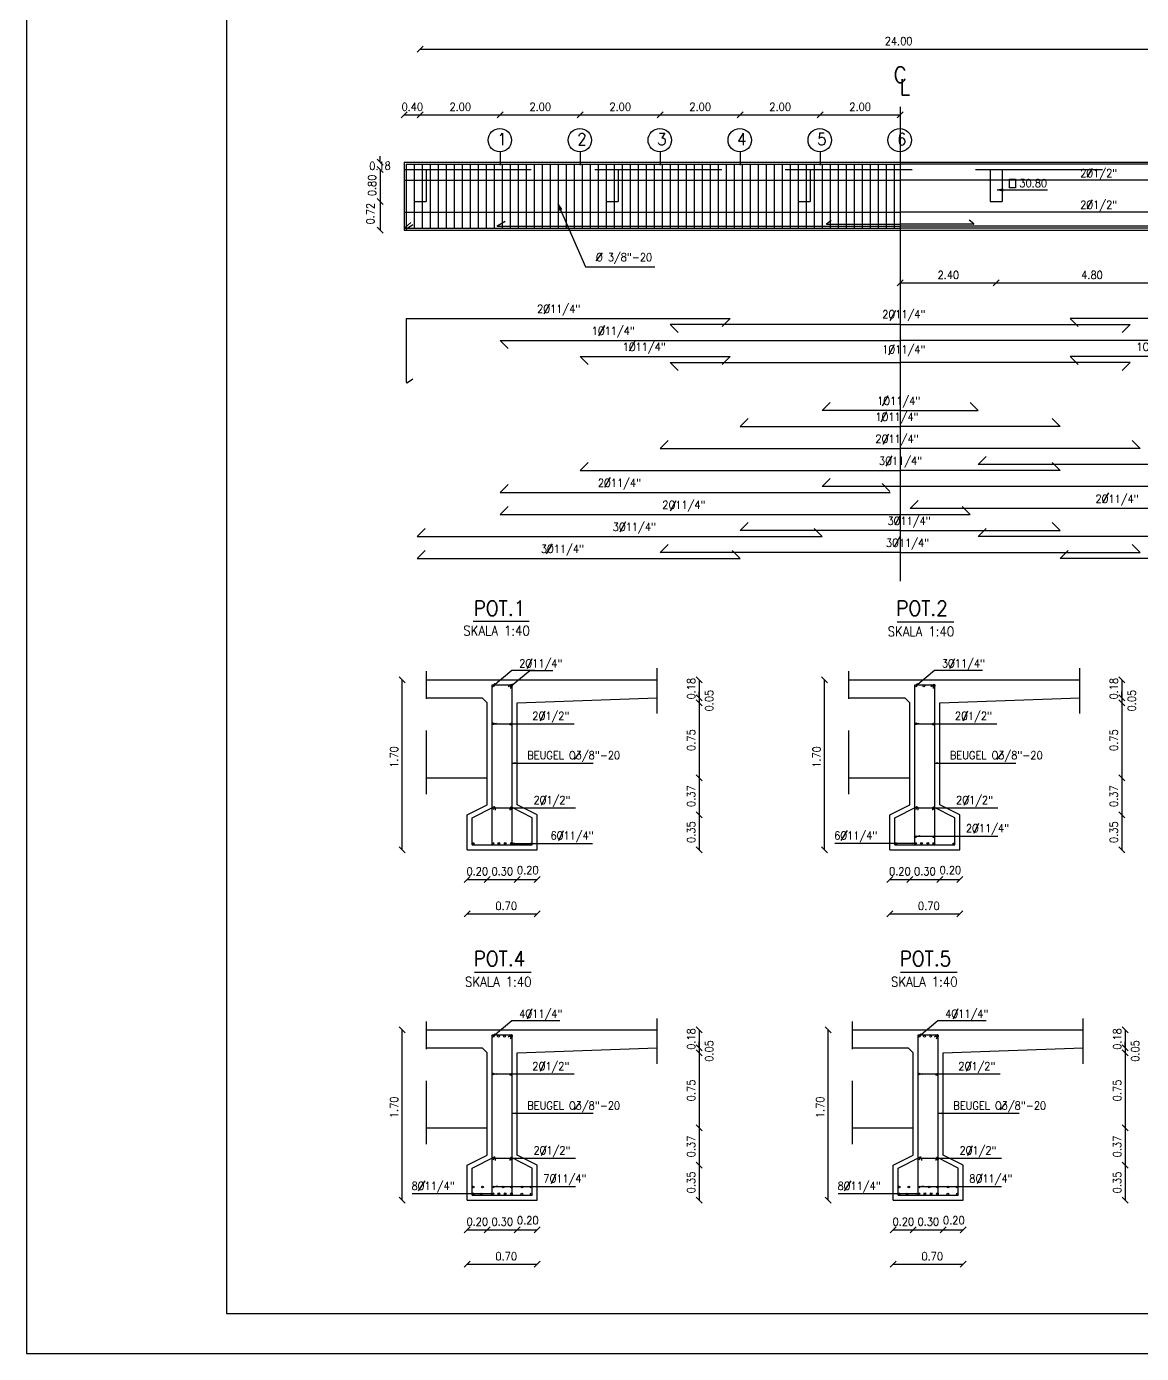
# Model space of a CAD drawing. Header units: metres. Extents: x 95.5 to 179.6, y 508.3 to 567.7.
# Drawn here: x 95.51 to 123.39, y 508.34 to 541.51 of the extents above; entities that cross this region are included whole.
import ezdxf
from ezdxf.enums import TextEntityAlignment as Align

# ---------------------------------------------------------------- set-up
doc = ezdxf.new("R2010")
doc.units = ezdxf.units.M
doc.header["$MEASUREMENT"] = 0
doc.header["$PDMODE"] = 33
doc.header["$PDSIZE"] = 0.0001
doc.linetypes.add('ACAD_ISO10W100', pattern=[18.5, 12, -3, 0.5, -3])
doc.linetypes.add('HIDDEN2', pattern=[4.7625, 3.175, -1.5875])
doc.layers.get('0').update_dxf_attribs({"linetype": 'CONTINUOUS'})
doc.layers.get('DEFPOINTS').update_dxf_attribs({"linetype": 'CONTINUOUS'})
for name, color, linetype in [('1', 1, 'CONTINUOUS'), ('2', 2, 'CONTINUOUS'), ('2000', 7, 'CONTINUOUS'), ('3', 3, 'CONTINUOUS'), ('4', 4, 'CONTINUOUS'), ('5', 5, 'CONTINUOUS')]:
    doc.layers.add(name, color=color, linetype=linetype)
doc.styles.get("Standard").update_dxf_attribs({"font": 'Simplex.shx', "width": 0.9})
doc.dimstyles.new('100', dxfattribs={"dimscale": 0, "dimtxt": 0.2, "dimasz": 0.15, "dimexe": 0.1, "dimexo": 0.1, "dimgap": 0.1, "dimtad": 1, "dimrnd": 0.0001, "dimzin": 0, "dimdsep": 46, "dimtxsty": 'Standard', "dimblk1": 'OBLIQUE', "dimblk2": 'OBLIQUE', "dimsah": 1, "dimcen": 0, "dimse1": 1, "dimse2": 1, "dimclrd": 256, "dimclre": 256, "dimclrt": 256, "dimaunit": 1, "dimadec": 0, "dimazin": 0, "dimtfac": 0.1, "dimtdec": 1, "dimtofl": 0, "dimtmove": 0, "dimatfit": 1, "dimldrblk": 'OBLIQUE', "dimfxl": 1, "dimtolj": 1, "dimtzin": 0, "dimarcsym": 0})
doc.dimstyles.new('100$7', dxfattribs={"dimscale": 0, "dimtxt": 0.2, "dimasz": 0.15, "dimexe": 0.1, "dimexo": 0.1, "dimgap": 0.1, "dimtad": 1, "dimrnd": 0.0001, "dimzin": 0, "dimdsep": 46, "dimtxsty": 'Standard', "dimblk1": 'CLOSEDBLANK', "dimblk2": 'CLOSEDBLANK', "dimsah": 1, "dimcen": 0, "dimse1": 1, "dimse2": 1, "dimclrd": 256, "dimclre": 256, "dimclrt": 256, "dimaunit": 1, "dimadec": 0, "dimazin": 0, "dimtfac": 0.1, "dimtdec": 1, "dimtofl": 0, "dimtmove": 0, "dimatfit": 1, "dimldrblk": 'CLOSEDBLANK', "dimfxl": 1, "dimtolj": 1, "dimtzin": 0, "dimarcsym": 0})
doc.dimstyles.new('40$7', dxfattribs={"dimscale": 0, "dimtxt": 0.08, "dimasz": 0.07, "dimexe": 0.1, "dimexo": 0.1, "dimgap": 0.04, "dimtad": 1, "dimrnd": 0.0001, "dimzin": 0, "dimdsep": 46, "dimtxsty": 'Standard', "dimblk1": 'CLOSEDBLANK', "dimblk2": 'CLOSEDBLANK', "dimsah": 1, "dimcen": 0, "dimse1": 1, "dimse2": 1, "dimclrd": 256, "dimclre": 256, "dimclrt": 256, "dimaunit": 1, "dimadec": 0, "dimazin": 0, "dimtfac": 0.1, "dimtdec": 1, "dimtofl": 0, "dimtmove": 0, "dimatfit": 1, "dimldrblk": 'CLOSEDBLANK', "dimfxl": 1, "dimtolj": 1, "dimtzin": 0, "dimarcsym": 0})

# ---------------------------------------------------------------- blocks, each defined once
blk = doc.blocks.new('_OBLIQUE')
at = {"color": 0, "linetype": 'ByBlock'}
blk.add_line((-0.5, -0.5), (0.5, 0.5), dxfattribs=at)
blk = doc.blocks.new('_CLOSEDBLANK')
at = {"color": 0, "linetype": 'ByBlock'}
for p, q in [((-1, 0.17), (0, 0)), ((-1, 0.17), (-1, -0.17)), ((0, 0), (-1, -0.17))]:
    blk.add_line(p, q, dxfattribs=at)
blk = doc.blocks.new('*D34')
at = {"linetype": 'ByBlock'}
blk.add_line((104.346, 537.135), (104.346, 536.415), dxfattribs=at)
at = {"layer": 'DEFPOINTS', "color": 0, "linetype": 'ByBlock'}
for p in [(105.203, 537.135), (104.346, 536.415), (104.953, 536.415)]:
    blk.add_point(p, dxfattribs=at)
at = {"linetype": 'ByBlock', "xscale": 0.15, "yscale": 0.15, "zscale": 0.15}
for p, rotation in [((104.346, 537.135), 90), ((104.346, 536.415), 270)]:
    blk.add_blockref('_OBLIQUE', p, dxfattribs=dict(at, rotation=rotation))
at = {"linetype": 'ByBlock', "insert": (104.105, 536.828), "char_height": 0.2, "attachment_point": 5, "rotation": 90}
blk.add_mtext('\\A1;0.72', dxfattribs=at)
blk = doc.blocks.new('*D33')
at = {"linetype": 'ByBlock'}
blk.add_line((104.346, 537.935), (104.346, 537.135), dxfattribs=at)
at = {"layer": 'DEFPOINTS', "color": 0, "linetype": 'ByBlock'}
for p in [(104.953, 537.935), (104.346, 537.135), (105.203, 537.135)]:
    blk.add_point(p, dxfattribs=at)
at = {"linetype": 'ByBlock', "xscale": 0.15, "yscale": 0.15, "zscale": 0.15}
for p, rotation in [((104.346, 537.935), 90), ((104.346, 537.135), 270)]:
    blk.add_blockref('_OBLIQUE', p, dxfattribs=dict(at, rotation=rotation))
at = {"linetype": 'ByBlock', "insert": (104.146, 537.535), "char_height": 0.2, "attachment_point": 5, "rotation": 90}
blk.add_mtext('\\A1;0.80', dxfattribs=at)
blk = doc.blocks.new('*D32')
at = {"linetype": 'ByBlock'}
for p, q in [((104.346, 538.115), (104.346, 538.265)), ((104.346, 537.935), (104.346, 537.785))]:
    blk.add_line(p, q, dxfattribs=at)
at = {"layer": 'DEFPOINTS', "color": 0, "linetype": 'ByBlock'}
for p in [(104.953, 538.115), (104.346, 537.935), (104.953, 537.935)]:
    blk.add_point(p, dxfattribs=at)
at = {"linetype": 'ByBlock', "xscale": 0.15, "yscale": 0.15, "zscale": 0.15}
for p, rotation in [((104.346, 538.115), 270), ((104.346, 537.935), 90)]:
    blk.add_blockref('_OBLIQUE', p, dxfattribs=dict(at, rotation=rotation))
at = {"linetype": 'ByBlock', "insert": (104.346, 538.025), "char_height": 0.2, "attachment_point": 5, "rotation": 1}
blk.add_mtext('\\A1;0.18', dxfattribs=at)
blk = doc.blocks.new('*D21')
at = {"linetype": 'ByBlock'}
blk.add_line((144.326, 560.356), (168.326, 560.356), dxfattribs=at)
at = {"layer": 'DEFPOINTS', "color": 0, "linetype": 'ByBlock'}
for p in [(168.326, 560.356), (144.326, 556.557), (168.326, 556.557)]:
    blk.add_point(p, dxfattribs=at)
at = {"linetype": 'ByBlock', "xscale": 0.15, "yscale": 0.15, "zscale": 0.15, "rotation": 180}
blk.add_blockref('_OBLIQUE', (144.326, 560.356), dxfattribs=at)
at = {"linetype": 'ByBlock', "xscale": 0.15, "yscale": 0.15, "zscale": 0.15}
blk.add_blockref('_OBLIQUE', (168.326, 560.356), dxfattribs=at)
at = {"linetype": 'ByBlock', "insert": (156.289, 560.556), "char_height": 0.2, "attachment_point": 5}
blk.add_mtext('\\A1;24.00', dxfattribs=at)
blk = doc.blocks.new('*D22')
at = {"linetype": 'ByBlock'}
blk.add_line((104.953, 546.007), (105.353, 546.007), dxfattribs=at)
at = {"layer": 'DEFPOINTS', "color": 0, "linetype": 'ByBlock'}
for p in [(105.353, 546.007), (104.953, 545.465), (105.353, 545.535)]:
    blk.add_point(p, dxfattribs=at)
at = {"linetype": 'ByBlock', "xscale": 0.15, "yscale": 0.15, "zscale": 0.15, "rotation": 180}
blk.add_blockref('_OBLIQUE', (104.953, 546.007), dxfattribs=at)
at = {"linetype": 'ByBlock', "xscale": 0.15, "yscale": 0.15, "zscale": 0.15}
blk.add_blockref('_OBLIQUE', (105.353, 546.007), dxfattribs=at)
at = {"linetype": 'ByBlock', "insert": (105.153, 546.207), "char_height": 0.2, "attachment_point": 5}
blk.add_mtext('\\A1;0.40', dxfattribs=at)
blk = doc.blocks.new('*D23')
at = {"linetype": 'ByBlock'}
blk.add_line((105.353, 546.007), (107.353, 546.007), dxfattribs=at)
at = {"layer": 'DEFPOINTS', "color": 0, "linetype": 'ByBlock'}
for p in [(107.353, 546.007), (105.353, 545.535), (107.353, 545.535)]:
    blk.add_point(p, dxfattribs=at)
at = {"linetype": 'ByBlock', "xscale": 0.15, "yscale": 0.15, "zscale": 0.15, "rotation": 180}
blk.add_blockref('_OBLIQUE', (105.353, 546.007), dxfattribs=at)
at = {"linetype": 'ByBlock', "xscale": 0.15, "yscale": 0.15, "zscale": 0.15}
blk.add_blockref('_OBLIQUE', (107.353, 546.007), dxfattribs=at)
at = {"linetype": 'ByBlock', "insert": (106.353, 546.207), "char_height": 0.2, "attachment_point": 5}
blk.add_mtext('\\A1;2.00', dxfattribs=at)
blk = doc.blocks.new('*D24')
at = {"linetype": 'ByBlock'}
blk.add_line((107.353, 546.007), (109.353, 546.007), dxfattribs=at)
at = {"layer": 'DEFPOINTS', "color": 0, "linetype": 'ByBlock'}
for p in [(109.353, 546.007), (107.353, 545.535), (109.353, 545.535)]:
    blk.add_point(p, dxfattribs=at)
at = {"linetype": 'ByBlock', "xscale": 0.15, "yscale": 0.15, "zscale": 0.15, "rotation": 180}
blk.add_blockref('_OBLIQUE', (107.353, 546.007), dxfattribs=at)
at = {"linetype": 'ByBlock', "xscale": 0.15, "yscale": 0.15, "zscale": 0.15}
blk.add_blockref('_OBLIQUE', (109.353, 546.007), dxfattribs=at)
at = {"linetype": 'ByBlock', "insert": (108.353, 546.207), "char_height": 0.2, "attachment_point": 5}
blk.add_mtext('\\A1;2.00', dxfattribs=at)
blk = doc.blocks.new('*D25')
at = {"linetype": 'ByBlock'}
blk.add_line((109.353, 546.007), (111.353, 546.007), dxfattribs=at)
at = {"layer": 'DEFPOINTS', "color": 0, "linetype": 'ByBlock'}
for p in [(111.353, 546.007), (109.353, 545.535), (111.353, 545.535)]:
    blk.add_point(p, dxfattribs=at)
at = {"linetype": 'ByBlock', "xscale": 0.15, "yscale": 0.15, "zscale": 0.15, "rotation": 180}
blk.add_blockref('_OBLIQUE', (109.353, 546.007), dxfattribs=at)
at = {"linetype": 'ByBlock', "xscale": 0.15, "yscale": 0.15, "zscale": 0.15}
blk.add_blockref('_OBLIQUE', (111.353, 546.007), dxfattribs=at)
at = {"linetype": 'ByBlock', "insert": (110.353, 546.207), "char_height": 0.2, "attachment_point": 5}
blk.add_mtext('\\A1;2.00', dxfattribs=at)
blk = doc.blocks.new('*D26')
at = {"linetype": 'ByBlock'}
blk.add_line((111.353, 546.007), (113.353, 546.007), dxfattribs=at)
at = {"layer": 'DEFPOINTS', "color": 0, "linetype": 'ByBlock'}
for p in [(113.353, 546.007), (111.353, 545.535), (113.353, 545.535)]:
    blk.add_point(p, dxfattribs=at)
at = {"linetype": 'ByBlock', "xscale": 0.15, "yscale": 0.15, "zscale": 0.15, "rotation": 180}
blk.add_blockref('_OBLIQUE', (111.353, 546.007), dxfattribs=at)
at = {"linetype": 'ByBlock', "xscale": 0.15, "yscale": 0.15, "zscale": 0.15}
blk.add_blockref('_OBLIQUE', (113.353, 546.007), dxfattribs=at)
at = {"linetype": 'ByBlock', "insert": (112.353, 546.207), "char_height": 0.2, "attachment_point": 5}
blk.add_mtext('\\A1;2.00', dxfattribs=at)
blk = doc.blocks.new('*D27')
at = {"linetype": 'ByBlock'}
blk.add_line((113.353, 546.007), (115.353, 546.007), dxfattribs=at)
at = {"layer": 'DEFPOINTS', "color": 0, "linetype": 'ByBlock'}
for p in [(115.353, 546.007), (113.353, 545.535), (115.353, 545.535)]:
    blk.add_point(p, dxfattribs=at)
at = {"linetype": 'ByBlock', "xscale": 0.15, "yscale": 0.15, "zscale": 0.15, "rotation": 180}
blk.add_blockref('_OBLIQUE', (113.353, 546.007), dxfattribs=at)
at = {"linetype": 'ByBlock', "xscale": 0.15, "yscale": 0.15, "zscale": 0.15}
blk.add_blockref('_OBLIQUE', (115.353, 546.007), dxfattribs=at)
at = {"linetype": 'ByBlock', "insert": (114.353, 546.207), "char_height": 0.2, "attachment_point": 5}
blk.add_mtext('\\A1;2.00', dxfattribs=at)
blk = doc.blocks.new('*D28')
at = {"linetype": 'ByBlock'}
blk.add_line((115.353, 546.007), (117.353, 546.007), dxfattribs=at)
at = {"layer": 'DEFPOINTS', "color": 0, "linetype": 'ByBlock'}
for p in [(117.353, 546.007), (115.353, 545.535), (117.353, 545.535)]:
    blk.add_point(p, dxfattribs=at)
at = {"linetype": 'ByBlock', "xscale": 0.15, "yscale": 0.15, "zscale": 0.15, "rotation": 180}
blk.add_blockref('_OBLIQUE', (115.353, 546.007), dxfattribs=at)
at = {"linetype": 'ByBlock', "xscale": 0.15, "yscale": 0.15, "zscale": 0.15}
blk.add_blockref('_OBLIQUE', (117.353, 546.007), dxfattribs=at)
at = {"linetype": 'ByBlock', "insert": (116.353, 546.207), "char_height": 0.2, "attachment_point": 5}
blk.add_mtext('\\A1;2.00', dxfattribs=at)
blk = doc.blocks.new('*D29')
at = {"linetype": 'ByBlock'}
blk.add_line((117.353, 541.179), (119.753, 541.179), dxfattribs=at)
at = {"layer": 'DEFPOINTS', "color": 0, "linetype": 'ByBlock'}
for p in [(119.753, 542.567), (117.353, 541.935), (119.753, 541.179)]:
    blk.add_point(p, dxfattribs=at)
at = {"linetype": 'ByBlock', "xscale": 0.15, "yscale": 0.15, "zscale": 0.15, "rotation": 180}
blk.add_blockref('_OBLIQUE', (117.353, 541.179), dxfattribs=at)
at = {"linetype": 'ByBlock', "xscale": 0.15, "yscale": 0.15, "zscale": 0.15}
blk.add_blockref('_OBLIQUE', (119.753, 541.179), dxfattribs=at)
at = {"linetype": 'ByBlock', "insert": (118.559, 541.379), "char_height": 0.2, "attachment_point": 5}
blk.add_mtext('\\A1;2.40', dxfattribs=at)
blk = doc.blocks.new('*D30')
at = {"linetype": 'ByBlock'}
blk.add_line((119.753, 541.179), (124.553, 541.179), dxfattribs=at)
at = {"layer": 'DEFPOINTS', "color": 0, "linetype": 'ByBlock'}
for p in [(119.753, 542.567), (124.553, 542.567), (124.553, 541.179)]:
    blk.add_point(p, dxfattribs=at)
at = {"linetype": 'ByBlock', "xscale": 0.15, "yscale": 0.15, "zscale": 0.15, "rotation": 180}
blk.add_blockref('_OBLIQUE', (119.753, 541.179), dxfattribs=at)
at = {"linetype": 'ByBlock', "xscale": 0.15, "yscale": 0.15, "zscale": 0.15}
blk.add_blockref('_OBLIQUE', (124.553, 541.179), dxfattribs=at)
at = {"linetype": 'ByBlock', "insert": (122.153, 541.379), "char_height": 0.2, "attachment_point": 5}
blk.add_mtext('\\A1;4.80', dxfattribs=at)

msp = doc.modelspace()

# ---------------------------------------------------------------- linework, layer by layer
at = {"layer": '1'}
for p, q in [((105.203, 538.065), (105.203, 536.45)), ((105.403, 538.065), (105.403, 536.45)), ((105.603, 538.065), (105.603, 536.45)), ((105.803, 538.065), (105.803, 536.45)), ((106.003, 538.065), (106.003, 536.45)), ((106.203, 538.065), (106.203, 536.45)), ((106.403, 538.065), (106.403, 536.45)), ((106.603, 538.065), (106.603, 536.45)), ((106.803, 538.065), (106.803, 536.45)), ((107.003, 538.065), (107.003, 536.45)), ((107.203, 538.065), (107.203, 536.45)), ((107.403, 538.065), (107.403, 536.45)), ((107.603, 538.065), (107.603, 536.45)), ((107.803, 538.065), (107.803, 536.45)), ((108.003, 538.065), (108.003, 536.45)), ((108.203, 538.065), (108.203, 536.45)), ((108.403, 538.065), (108.403, 536.45)), ((108.603, 538.065), (108.603, 536.45)), ((108.803, 538.065), (108.803, 536.45)), ((109.003, 538.065), (109.003, 536.45)), ((109.203, 538.065), (109.203, 536.45)), ((109.403, 538.065), (109.403, 536.45)), ((109.603, 538.065), (109.603, 536.45)), ((109.803, 538.065), (109.803, 536.45)), ((110.003, 538.065), (110.003, 536.45)), ((110.203, 538.065), (110.203, 536.45)), ((110.403, 538.065), (110.403, 536.45)), ((110.603, 538.065), (110.603, 536.45)), ((110.803, 538.065), (110.803, 536.45)), ((111.003, 538.065), (111.003, 536.45)), ((111.203, 538.065), (111.203, 536.45)), ((111.403, 538.065), (111.403, 536.45)), ((111.603, 538.065), (111.603, 536.45)), ((111.803, 538.065), (111.803, 536.45)), ((112.003, 538.065), (112.003, 536.45)), ((112.203, 538.065), (112.203, 536.45)), ((112.403, 538.065), (112.403, 536.45)), ((112.603, 538.065), (112.603, 536.45)), ((112.803, 538.065), (112.803, 536.45)), ((113.003, 538.065), (113.003, 536.45)), ((113.203, 538.065), (113.203, 536.45)), ((113.403, 538.065), (113.403, 536.45)), ((113.603, 538.065), (113.603, 536.45)), ((113.803, 538.065), (113.803, 536.45)), ((114.003, 538.065), (114.003, 536.45)), ((114.203, 538.065), (114.203, 536.45)), ((114.403, 538.065), (114.403, 536.45)), ((114.603, 538.065), (114.603, 536.45)), ((114.803, 538.065), (114.803, 536.45)), ((115.003, 538.065), (115.003, 536.45)), ((115.203, 538.065), (115.203, 536.45)), ((115.403, 538.065), (115.403, 536.45)), ((115.603, 538.065), (115.603, 536.45)), ((115.803, 538.065), (115.803, 536.45)), ((116.003, 538.065), (116.003, 536.45)), ((116.203, 538.065), (116.203, 536.45)), ((116.403, 538.065), (116.403, 536.45)), ((116.603, 538.065), (116.603, 536.45)), ((116.803, 538.065), (116.803, 536.45)), ((117.003, 538.065), (117.003, 536.45)), ((117.203, 538.065), (117.203, 536.45))]:
    msp.add_line(p, q, dxfattribs=at)
at = {"layer": '2', "linetype": 'HIDDEN2'}
msp.add_line((104.953, 537.935), (129.703, 537.935), dxfattribs=at)
at = {"layer": '2'}
for p, q in [((122.027, 537.738), (122.164, 537.959)), ((122.027, 536.95), (122.164, 537.171)), ((109.905, 535.849), (109.741, 535.646)), ((108.584, 534.567), (108.44, 534.312)), ((117.239, 534.406), (117.096, 534.151)), ((109.956, 534.034), (109.813, 533.778)), ((110.722, 533.643), (110.579, 533.388)), ((117.207, 533.546), (117.064, 533.291)), ((117.048, 532.271), (116.904, 532.016)), ((117.016, 531.872), (116.872, 531.617)), ((117.064, 531.314), (116.92, 531.059)), ((117.144, 530.772), (117, 530.517)), ((110.101, 530.236), (109.957, 529.981)), ((122.561, 529.853), (122.418, 529.598)), ((111.745, 529.647), (111.601, 529.392)), ((110.484, 529.121), (110.34, 528.866)), ((117.362, 529.296), (117.219, 529.041)), ((117.346, 528.754), (117.203, 528.499)), ((108.649, 528.579), (108.505, 528.324)), ((108.144, 525.704), (108.024, 525.453)), ((118.713, 525.704), (118.592, 525.453)), ((108.472, 524.392), (108.352, 524.141)), ((119.041, 524.392), (118.921, 524.141)), ((109.35, 523.383), (109.201, 523.182)), ((119.918, 523.383), (119.77, 523.182)), ((108.501, 522.287), (108.38, 522.036)), ((119.069, 522.287), (118.949, 522.036)), ((119.315, 521.582), (119.195, 521.331)), ((108.926, 521.399), (108.806, 521.148)), ((116.031, 521.408), (115.871, 521.162)), ((108.144, 516.947), (108.024, 516.696)), ((118.798, 516.947), (118.678, 516.696)), ((108.472, 515.635), (108.352, 515.384)), ((119.127, 515.635), (119.006, 515.384)), ((109.35, 514.626), (109.201, 514.425)), ((120.004, 514.626), (119.855, 514.425)), ((108.501, 513.53), (108.38, 513.279)), ((119.155, 513.53), (119.035, 513.279)), ((108.747, 512.825), (108.626, 512.574)), ((119.401, 512.825), (119.281, 512.574)), ((105.463, 512.651), (105.302, 512.405)), ((116.117, 512.651), (115.956, 512.405))]:
    msp.add_line(p, q, dxfattribs=at)
at = {"layer": '2', "linetype": 'ByBlock'}
for p, q in [((104.897, 520.929), (104.897, 525.179)), ((112.328, 525.179), (112.328, 524.729)), ((115.466, 520.929), (115.466, 525.179)), ((122.897, 525.179), (122.897, 524.729)), ((112.328, 524.729), (112.328, 524.879)), ((122.897, 524.729), (122.897, 524.879)), ((112.328, 524.729), (112.328, 524.604)), ((112.328, 524.604), (112.328, 524.454)), ((112.328, 524.604), (112.328, 522.729)), ((122.897, 524.729), (122.897, 524.604)), ((122.897, 524.604), (122.897, 522.729)), ((122.897, 524.604), (122.897, 524.454)), ((112.328, 522.729), (112.328, 521.804)), ((122.897, 522.729), (122.897, 521.804)), ((112.328, 521.804), (112.328, 520.929)), ((122.897, 521.804), (122.897, 520.929)), ((106.528, 520.187), (107.028, 520.187)), ((107.028, 520.187), (107.778, 520.187)), ((107.778, 520.187), (108.278, 520.187)), ((117.097, 520.187), (117.597, 520.187)), ((117.597, 520.187), (118.347, 520.187)), ((118.347, 520.187), (118.847, 520.187)), ((106.528, 519.323), (108.278, 519.323)), ((117.097, 519.323), (118.847, 519.323)), ((104.897, 512.172), (104.897, 516.422)), ((112.328, 516.422), (112.328, 515.972)), ((115.552, 512.172), (115.552, 516.422)), ((122.983, 516.422), (122.983, 515.972)), ((112.328, 515.972), (112.328, 516.122)), ((112.328, 515.972), (112.328, 515.847)), ((112.328, 515.847), (112.328, 513.972)), ((112.328, 515.847), (112.328, 515.697)), ((122.983, 515.972), (122.983, 516.122)), ((122.983, 515.972), (122.983, 515.847)), ((122.983, 515.847), (122.983, 515.697)), ((122.983, 515.847), (122.983, 513.972)), ((112.328, 513.972), (112.328, 513.047)), ((122.983, 513.972), (122.983, 513.047)), ((112.328, 513.047), (112.328, 512.172)), ((122.983, 513.047), (122.983, 512.172)), ((106.528, 511.43), (107.028, 511.43)), ((107.028, 511.43), (107.778, 511.43)), ((107.778, 511.43), (108.278, 511.43)), ((117.183, 511.43), (117.683, 511.43)), ((117.683, 511.43), (118.433, 511.43)), ((118.433, 511.43), (118.933, 511.43)), ((106.528, 510.566), (108.278, 510.566)), ((117.183, 510.566), (118.933, 510.566))]:
    msp.add_line(p, q, dxfattribs=at)
at = {"layer": '2'}
msp.add_lwpolyline([(120.085, 537.69), (120.241, 537.69), (120.241, 537.477), (120.085, 537.477)], close=True, dxfattribs=at)
at = {"layer": '2000', "color": 71}
msp.add_lwpolyline([(95.506, 508.336), (179.606, 508.336), (179.606, 567.736), (95.506, 567.736)], close=True, dxfattribs=at)
at = {"layer": '2000', "color": 76}
msp.add_lwpolyline([(100.506, 509.336), (178.606, 509.336), (178.606, 566.736), (100.506, 566.736)], close=True, dxfattribs=at)
at = {"layer": '3'}
for p, q in [((105.003, 538.065), (105.003, 536.45)), ((105.003, 538.065), (117.353, 538.065)), ((129.703, 538.065), (117.353, 538.065)), ((104.953, 537.665), (117.353, 537.665)), ((129.753, 537.665), (117.353, 537.665)), ((104.953, 536.865), (117.353, 536.865)), ((129.753, 536.865), (117.353, 536.865)), ((104.963, 536.473), (105.114, 536.609)), ((104.966, 536.465), (117.353, 536.465)), ((105.011, 536.446), (105.167, 536.557)), ((107.278, 536.524), (107.474, 536.64)), ((107.28, 536.515), (117.353, 536.515)), ((115.513, 536.573), (115.625, 536.67)), ((115.516, 536.565), (117.353, 536.565)), ((119.19, 536.565), (117.353, 536.565)), ((127.427, 536.515), (117.353, 536.515)), ((129.74, 536.465), (117.353, 536.465)), ((119.194, 536.573), (119.082, 536.67)), ((105.003, 534.207), (113.103, 534.207)), ((105.003, 534.207), (105.003, 532.621)), ((111.603, 534.057), (111.803, 533.857)), ((117.353, 534.057), (111.603, 534.057)), ((113.103, 534.207), (112.904, 534.007)), ((117.353, 534.057), (123.103, 534.057)), ((129.703, 534.207), (121.603, 534.207)), ((121.603, 534.207), (121.803, 534.007)), ((123.103, 534.057), (122.904, 533.857)), ((107.353, 533.657), (107.553, 533.457)), ((107.353, 533.657), (117.353, 533.657)), ((127.353, 533.657), (117.353, 533.657)), ((109.353, 533.257), (109.553, 533.057)), ((109.353, 533.257), (113.103, 533.257)), ((111.603, 533.107), (111.803, 532.907)), ((111.603, 533.107), (117.353, 533.107)), ((113.103, 533.257), (112.904, 533.057)), ((123.103, 533.107), (117.353, 533.107)), ((125.353, 533.257), (121.603, 533.257)), ((121.603, 533.257), (121.803, 533.057)), ((123.103, 533.107), (122.904, 532.907)), ((105.035, 532.604), (105.167, 532.699)), ((115.403, 531.907), (115.603, 532.106)), ((119.303, 531.907), (119.104, 532.106)), ((117.353, 531.907), (115.403, 531.907)), ((117.353, 531.907), (119.303, 531.907)), ((113.353, 531.507), (113.553, 531.706)), ((113.353, 531.507), (117.353, 531.507)), ((121.353, 531.507), (117.353, 531.507)), ((121.353, 531.507), (121.154, 531.706)), ((111.353, 530.957), (111.553, 531.156)), ((123.353, 530.957), (123.154, 531.156)), ((111.353, 530.957), (117.353, 530.957)), ((123.353, 530.957), (117.353, 530.957)), ((119.303, 530.557), (119.503, 530.756)), ((109.353, 530.407), (109.553, 530.606)), ((109.353, 530.407), (117.353, 530.407)), ((121.353, 530.407), (117.353, 530.407)), ((125.353, 530.557), (119.303, 530.557)), ((121.353, 530.407), (121.154, 530.606)), ((115.403, 530.007), (115.603, 530.206)), ((117.1, 529.881), (116.9, 530.08)), ((107.353, 529.857), (107.553, 530.056)), ((107.353, 529.857), (117.103, 529.857)), ((117.353, 530.007), (115.403, 530.007)), ((127.353, 530.007), (117.353, 530.007)), ((107.353, 529.307), (107.553, 529.506)), ((117.603, 529.457), (117.803, 529.656)), ((127.353, 529.457), (117.603, 529.457)), ((119.103, 529.307), (118.904, 529.506)), ((107.353, 529.307), (119.103, 529.307)), ((113.353, 528.907), (113.553, 529.106)), ((121.353, 528.907), (121.154, 529.106)), ((105.278, 528.757), (105.478, 528.956)), ((105.278, 528.757), (115.403, 528.757)), ((117.353, 528.907), (113.353, 528.907)), ((115.403, 528.757), (115.204, 528.956)), ((117.353, 528.907), (121.353, 528.907)), ((119.303, 528.757), (119.503, 528.956)), ((129.428, 528.757), (119.303, 528.757)), ((105.278, 528.207), (105.478, 528.406)), ((111.353, 528.357), (111.553, 528.556)), ((113.353, 528.207), (113.154, 528.406)), ((121.353, 528.207), (121.553, 528.406)), ((123.353, 528.357), (123.154, 528.556)), ((105.278, 528.207), (113.353, 528.207)), ((117.353, 528.357), (111.353, 528.357)), ((117.353, 528.357), (123.353, 528.357)), ((129.428, 528.207), (121.353, 528.207)), ((107.153, 521.054), (107.153, 525.054)), ((107.153, 525.054), (107.635, 525.054)), ((107.555, 525.007), (107.613, 525.051)), ((107.602, 524.965), (107.652, 525.01)), ((107.653, 521.054), (107.653, 525.031)), ((117.722, 525.054), (118.204, 525.054)), ((117.722, 521.054), (117.722, 525.054)), ((118.123, 525.007), (118.182, 525.051)), ((118.17, 524.965), (118.221, 525.01)), ((118.222, 521.054), (118.222, 525.031)), ((106.653, 521.727), (107.194, 521.997)), ((107.23, 521.975), (107.23, 521.915)), ((107.595, 521.966), (107.595, 521.915)), ((108.153, 521.727), (107.631, 521.988)), ((117.222, 521.727), (117.762, 521.997)), ((117.799, 521.975), (117.799, 521.915)), ((118.163, 521.966), (118.163, 521.915)), ((118.722, 521.727), (118.2, 521.988)), ((106.653, 521.054), (106.653, 521.727)), ((108.153, 521.054), (108.153, 521.727)), ((117.222, 521.054), (117.222, 521.727)), ((118.722, 521.054), (118.722, 521.727)), ((106.653, 521.054), (108.153, 521.054)), ((117.222, 521.054), (118.722, 521.054)), ((107.153, 516.297), (107.635, 516.297)), ((107.153, 512.297), (107.153, 516.297)), ((107.555, 516.25), (107.613, 516.294)), ((107.602, 516.209), (107.652, 516.253)), ((107.653, 512.297), (107.653, 516.274)), ((117.808, 512.297), (117.808, 516.297)), ((117.808, 516.297), (118.29, 516.297)), ((118.209, 516.25), (118.268, 516.294)), ((118.256, 516.209), (118.306, 516.253)), ((118.308, 512.297), (118.308, 516.274)), ((106.653, 512.97), (107.194, 513.24)), ((107.23, 513.218), (107.23, 513.158)), ((107.595, 513.209), (107.595, 513.158)), ((108.153, 512.97), (107.631, 513.231)), ((117.308, 512.97), (117.848, 513.24)), ((117.884, 513.218), (117.884, 513.158)), ((118.249, 513.209), (118.249, 513.158)), ((118.808, 512.97), (118.285, 513.231)), ((106.653, 512.297), (106.653, 512.97)), ((108.153, 512.297), (108.153, 512.97)), ((117.308, 512.297), (117.308, 512.97)), ((118.808, 512.297), (118.808, 512.97)), ((106.653, 512.297), (108.153, 512.297)), ((117.308, 512.297), (118.808, 512.297))]:
    msp.add_line(p, q, dxfattribs=at)
for centre, radius, start, end in [((104.966, 536.47), 0.005, 131.9514, 270), ((105.008, 536.45), 0.005, 180, 305.5046), ((107.28, 536.52), 0.005, 120.4351, 270), ((115.516, 536.57), 0.005, 130.78, 270), ((119.19, 536.57), 0.005, 270, 49.22), ((105.023, 532.621), 0.02, 180, 305.5046), ((107.628, 525.031), 0.025, 360, 126.6703), ((107.635, 525.029), 0.025, 311.7486, 90), ((118.197, 525.031), 0.025, 360, 126.6703), ((118.204, 525.029), 0.025, 311.7486, 90), ((107.205, 521.975), 0.025, 0, 116.5651), ((107.62, 521.966), 0.025, 63.4349, 180), ((117.774, 521.975), 0.025, 0, 116.5651), ((118.188, 521.966), 0.025, 63.4349, 180), ((107.628, 516.274), 0.025, 360, 126.6703), ((107.635, 516.272), 0.025, 311.7486, 90), ((118.283, 516.274), 0.025, 360, 126.6703), ((118.29, 516.272), 0.025, 311.7486, 90), ((107.205, 513.218), 0.025, 0, 116.5651), ((107.62, 513.209), 0.025, 63.4349, 180), ((117.859, 513.218), 0.025, 0, 116.5651), ((118.274, 513.209), 0.025, 63.4349, 180)]:
    msp.add_arc(centre, radius, start, end, dxfattribs=at)
at = {"layer": '4'}
for p, q in [((107.353, 538.374), (107.353, 538.043)), ((109.353, 538.374), (109.353, 538.043)), ((111.353, 538.374), (111.353, 538.043)), ((113.353, 538.374), (113.353, 538.043)), ((115.353, 538.374), (115.353, 538.043)), ((117.353, 538.374), (117.353, 538.043)), ((119.603, 537.935), (119.603, 537.135)), ((119.903, 537.935), (119.903, 537.135)), ((119.603, 537.135), (119.903, 537.135)), ((106.674, 526.641), (108.076, 526.641)), ((117.276, 526.621), (118.697, 526.621)), ((106.707, 517.864), (108.129, 517.864)), ((117.362, 517.864), (118.783, 517.864))]:
    msp.add_line(p, q, dxfattribs=at)
at = {"layer": '4', "linetype": 'HIDDEN2'}
for p, q in [((105.203, 537.935), (105.203, 537.135)), ((105.503, 537.935), (105.503, 537.135)), ((110.003, 537.935), (110.003, 537.135)), ((110.303, 537.935), (110.303, 537.135)), ((114.803, 537.935), (114.803, 537.135)), ((115.103, 537.935), (115.103, 537.135)), ((105.203, 537.135), (105.503, 537.135)), ((110.003, 537.135), (110.303, 537.135)), ((114.803, 537.135), (115.103, 537.135))]:
    msp.add_line(p, q, dxfattribs=at)
at = {"layer": '4', "linetype": 'HIDDEN2', "ltscale": 0.5}
for p, q in [((111.278, 524.336), (111.278, 525.468)), ((121.847, 524.336), (121.847, 525.468)), ((105.506, 522.321), (105.506, 525.391)), ((116.074, 522.321), (116.074, 525.391)), ((105.506, 513.564), (105.506, 516.634)), ((111.278, 515.579), (111.278, 516.711)), ((116.16, 513.564), (116.16, 516.634)), ((121.933, 515.579), (121.933, 516.711))]:
    msp.add_line(p, q, dxfattribs=at)
at = {"layer": '4'}
for centre in [(107.343, 538.666), (109.343, 538.666), (111.343, 538.666), (113.343, 538.666), (115.343, 538.666), (117.343, 538.666)]:
    msp.add_circle(centre, 0.293, dxfattribs=at)
at = {"layer": '5', "linetype": 'ACAD_ISO10W100'}
msp.add_line((117.353, 539.499), (117.353, 527.644), dxfattribs=at)
at = {"layer": '5'}
for p, q in [((104.953, 538.115), (129.703, 538.115)), ((104.953, 538.115), (104.953, 536.415)), ((104.953, 536.415), (129.703, 536.415)), ((105.506, 525.179), (111.278, 525.179)), ((116.074, 525.179), (121.847, 525.179)), ((105.506, 524.729), (106.903, 524.729)), ((107.028, 524.604), (106.903, 524.729)), ((107.028, 522.054), (107.028, 524.604)), ((107.778, 524.604), (111.278, 524.729)), ((107.778, 522.054), (107.778, 524.604)), ((116.074, 524.729), (117.472, 524.729)), ((117.597, 524.604), (117.472, 524.729)), ((117.597, 522.054), (117.597, 524.604)), ((118.347, 524.604), (121.847, 524.729)), ((118.347, 522.054), (118.347, 524.604)), ((105.506, 522.729), (107.028, 522.729)), ((116.074, 522.729), (117.597, 522.729)), ((106.528, 521.804), (107.028, 522.054)), ((106.528, 520.929), (106.528, 521.804)), ((108.278, 521.804), (107.778, 522.054)), ((108.278, 520.929), (108.278, 521.804)), ((117.097, 521.804), (117.597, 522.054)), ((117.097, 520.929), (117.097, 521.804)), ((118.847, 521.804), (118.347, 522.054)), ((118.847, 520.929), (118.847, 521.804)), ((106.528, 520.929), (108.278, 520.929)), ((117.097, 520.929), (118.847, 520.929)), ((105.506, 516.422), (111.278, 516.422)), ((116.16, 516.422), (121.933, 516.422)), ((105.506, 515.972), (106.903, 515.972)), ((107.028, 515.847), (106.903, 515.972)), ((107.028, 513.297), (107.028, 515.847)), ((107.778, 515.847), (111.278, 515.972)), ((107.778, 513.297), (107.778, 515.847)), ((116.16, 515.972), (117.558, 515.972)), ((117.683, 515.847), (117.558, 515.972)), ((117.683, 513.297), (117.683, 515.847)), ((118.433, 515.847), (121.933, 515.972)), ((118.433, 513.297), (118.433, 515.847)), ((105.506, 513.972), (107.028, 513.972)), ((116.16, 513.972), (117.683, 513.972)), ((106.528, 513.047), (107.028, 513.297)), ((108.278, 513.047), (107.778, 513.297)), ((117.183, 513.047), (117.683, 513.297)), ((118.933, 513.047), (118.433, 513.297)), ((106.528, 512.172), (106.528, 513.047)), ((108.278, 512.172), (108.278, 513.047)), ((117.183, 512.172), (117.183, 513.047)), ((118.933, 512.172), (118.933, 513.047)), ((106.528, 512.172), (108.278, 512.172)), ((117.183, 512.172), (118.933, 512.172))]:
    msp.add_line(p, q, dxfattribs=at)
for centre in [(107.178, 525.027), (107.627, 525.022), (117.747, 525.027), (117.949, 525.027), (118.196, 525.022), (107.177, 524.079), (107.617, 524.066), (117.745, 524.079), (118.186, 524.066), (107.171, 521.96), (107.631, 521.96), (117.739, 521.96), (118.199, 521.96), (107.171, 521.087), (107.319, 521.087), (107.479, 521.087), (107.631, 521.087), (117.739, 521.254), (117.739, 521.087), (117.888, 521.087), (118.048, 521.087), (118.199, 521.254), (118.199, 521.087), (106.677, 521.08), (108.13, 521.073), (117.246, 521.08), (118.699, 521.073), (107.178, 516.27), (107.308, 516.27), (107.463, 516.27), (107.627, 516.265), (117.833, 516.27), (117.962, 516.27), (118.117, 516.27), (118.282, 516.265), (107.177, 515.322), (107.617, 515.309), (117.831, 515.322), (118.271, 515.309), (107.171, 513.203), (107.631, 513.203), (117.825, 513.203), (118.285, 513.203), (106.679, 512.497), (106.913, 512.497), (107.171, 512.497), (107.424, 512.497), (107.631, 512.497), (107.902, 512.497), (108.126, 512.497), (117.333, 512.497), (117.568, 512.497), (117.825, 512.497), (118.078, 512.497), (118.285, 512.497), (118.557, 512.497), (118.78, 512.497), (106.677, 512.323), (106.878, 512.317), (107.171, 512.33), (107.319, 512.33), (107.479, 512.33), (107.631, 512.33), (107.893, 512.317), (108.13, 512.317), (117.332, 512.323), (117.532, 512.317), (117.825, 512.33), (117.974, 512.33), (118.133, 512.33), (118.285, 512.33), (118.547, 512.317), (118.784, 512.317)]:
    msp.add_circle(centre, 0.0233, dxfattribs=at)
at = {"layer": 'DEFPOINTS', "color": 0, "linetype": 'ByBlock'}
for p in [(104.897, 525.179), (105.506, 525.179), (111.278, 525.179), (115.466, 525.179), (116.074, 525.179), (121.847, 525.179), (107.028, 524.604), (107.028, 524.604), (111.278, 524.729), (111.278, 524.729), (112.328, 524.729), (112.328, 524.604), (117.597, 524.604), (117.597, 524.604), (121.847, 524.729), (121.847, 524.729), (122.897, 524.729), (122.897, 524.604), (107.028, 522.729), (107.028, 522.729), (112.328, 522.729), (117.597, 522.729), (117.597, 522.729), (122.897, 522.729), (107.028, 522.054), (107.028, 522.054), (107.778, 522.054), (107.778, 522.054), (108.278, 521.804), (108.278, 521.804), (112.328, 521.804), (117.597, 522.054), (117.597, 522.054), (118.347, 522.054), (118.347, 522.054), (118.847, 521.804), (118.847, 521.804), (122.897, 521.804), (106.528, 520.929), (106.528, 520.929), (106.528, 520.929), (108.278, 520.929), (108.278, 520.929), (108.278, 520.929), (112.328, 520.929), (117.097, 520.929), (117.097, 520.929), (117.097, 520.929), (118.847, 520.929), (118.847, 520.929), (118.847, 520.929), (122.897, 520.929), (107.028, 520.187), (107.778, 520.187), (108.278, 520.187), (117.597, 520.187), (118.347, 520.187), (118.847, 520.187), (108.278, 519.323), (118.847, 519.323), (104.897, 516.422), (105.506, 516.422), (111.278, 516.422), (115.552, 516.422), (116.16, 516.422), (121.933, 516.422), (107.028, 515.847), (107.028, 515.847), (111.278, 515.972), (111.278, 515.972), (112.328, 515.972), (112.328, 515.847), (117.683, 515.847), (117.683, 515.847), (121.933, 515.972), (121.933, 515.972), (122.983, 515.972), (122.983, 515.847), (107.028, 513.972), (107.028, 513.972), (112.328, 513.972), (117.683, 513.972), (117.683, 513.972), (122.983, 513.972), (107.028, 513.297), (107.028, 513.297), (107.778, 513.297), (107.778, 513.297), (117.683, 513.297), (117.683, 513.297), (118.433, 513.297), (118.433, 513.297), (108.278, 513.047), (108.278, 513.047), (112.328, 513.047), (118.933, 513.047), (118.933, 513.047), (122.983, 513.047), (106.528, 512.172), (106.528, 512.172), (106.528, 512.172), (108.278, 512.172), (108.278, 512.172), (108.278, 512.172), (112.328, 512.172), (117.183, 512.172), (117.183, 512.172), (117.183, 512.172), (118.933, 512.172), (118.933, 512.172), (118.933, 512.172), (122.983, 512.172), (107.028, 511.43), (107.778, 511.43), (108.278, 511.43), (117.683, 511.43), (118.433, 511.43), (118.933, 511.43), (108.278, 510.566), (118.933, 510.566)]:
    msp.add_point(p, dxfattribs=at)

# ---------------------------------------------------------------- block references
at = {"layer": '2', "linetype": 'ByBlock', "xscale": 0.15, "yscale": 0.15, "zscale": 0.15}
for p, rotation in [((104.897, 525.179), 90), ((112.328, 525.179), 90), ((115.466, 525.179), 90), ((122.897, 525.179), 90), ((112.328, 524.729), 270), ((112.328, 524.729), 270), ((122.897, 524.729), 270), ((122.897, 524.729), 270), ((112.328, 524.604), 90), ((112.328, 524.604), 90), ((122.897, 524.604), 90), ((122.897, 524.604), 90), ((112.328, 522.729), 270), ((112.328, 522.729), 90), ((122.897, 522.729), 90), ((122.897, 522.729), 270), ((112.328, 521.804), 270), ((112.328, 521.804), 90), ((122.897, 521.804), 90), ((122.897, 521.804), 270), ((104.897, 520.929), 270), ((112.328, 520.929), 270), ((115.466, 520.929), 270), ((122.897, 520.929), 270), ((106.528, 520.187), 180), ((107.028, 520.187), 180), ((107.778, 520.187), 180), ((117.097, 520.187), 180), ((117.597, 520.187), 180), ((118.347, 520.187), 180), ((106.528, 519.323), 180), ((117.097, 519.323), 180), ((104.897, 516.422), 90), ((112.328, 516.422), 90), ((115.552, 516.422), 90), ((122.983, 516.422), 90), ((112.328, 515.972), 270), ((112.328, 515.972), 270), ((112.328, 515.847), 90), ((112.328, 515.847), 90), ((122.983, 515.972), 270), ((122.983, 515.972), 270), ((122.983, 515.847), 90), ((122.983, 515.847), 90), ((112.328, 513.972), 90), ((112.328, 513.972), 270), ((122.983, 513.972), 270), ((122.983, 513.972), 90), ((112.328, 513.047), 90), ((112.328, 513.047), 270), ((122.983, 513.047), 270), ((122.983, 513.047), 90), ((104.897, 512.172), 270), ((112.328, 512.172), 270), ((115.552, 512.172), 270), ((122.983, 512.172), 270), ((106.528, 511.43), 180), ((107.028, 511.43), 180), ((107.778, 511.43), 180), ((117.183, 511.43), 180), ((117.683, 511.43), 180), ((118.433, 511.43), 180), ((106.528, 510.566), 180), ((117.183, 510.566), 180)]:
    msp.add_blockref('_OBLIQUE', p, dxfattribs=dict(at, rotation=rotation))
for p in [(107.028, 520.187), (107.778, 520.187), (108.278, 520.187), (117.597, 520.187), (118.347, 520.187), (118.847, 520.187), (108.278, 519.323), (118.847, 519.323), (107.028, 511.43), (107.778, 511.43), (108.278, 511.43), (117.683, 511.43), (118.433, 511.43), (118.933, 511.43), (108.278, 510.566), (118.933, 510.566)]:
    msp.add_blockref('_OBLIQUE', p, dxfattribs=at)

# ---------------------------------------------------------------- texts
at = {"layer": '2', "width": 0.9}
msp.add_text('30.80', height=0.2, dxfattribs=at).set_placement((120.682, 537.491), align=Align.CENTER)
for s, p in [('2O1/2"', (121.857, 537.74)), ('2O1/2"', (121.857, 536.952)), ('O 3/8"-20', (109.749, 535.638)), ('2O11/4"', (108.274, 534.349)), ('2O11/4"', (116.906, 534.212)), ('1O11/4"', (109.639, 533.799)), ('1O11/4"', (110.414, 533.399)), ('1O11/4"', (116.906, 533.335)), ('1O11/4"', (123.264, 533.399)), ('1O11/4"', (116.779, 532.049)), ('1O11/4"', (116.734, 531.649)), ('2O11/4"', (116.735, 531.099)), ('3O11/4"', (116.824, 530.549)), ('2O11/4"', (109.794, 529.999)), ('2O11/4"', (122.238, 529.599)), ('2O11/4"', (111.406, 529.449)), ('3O11/4"', (110.166, 528.899)), ('3O11/4"', (117.037, 529.049)), ('3O11/4"', (116.998, 528.499)), ('3O11/4"', (108.367, 528.349)), ('2O11/4"', (107.827, 525.486)), ('3O11/4"', (118.396, 525.486)), ('2O1/2"', (108.156, 524.174)), ('2O1/2"', (118.724, 524.174)), ('BEUGEL O3/8"-20', (108.029, 523.19)), ('BEUGEL O3/8"-20', (118.597, 523.19)), ('2O1/2"', (108.184, 522.069)), ('2O1/2"', (118.752, 522.069)), ('2O11/4"', (118.998, 521.364)), ('6O11/4"', (108.609, 521.181)), ('6O11/4"', (115.703, 521.181)), ('4O11/4"', (107.827, 516.729)), ('4O11/4"', (118.481, 516.729)), ('2O1/2"', (108.156, 515.417)), ('2O1/2"', (118.81, 515.417)), ('BEUGEL O3/8"-20', (108.029, 514.433)), ('BEUGEL O3/8"-20', (118.683, 514.433)), ('2O1/2"', (108.184, 513.312)), ('2O1/2"', (118.838, 513.312)), ('7O11/4"', (108.43, 512.607)), ('8O11/4"', (119.084, 512.607)), ('8O11/4"', (105.134, 512.424)), ('8O11/4"', (115.788, 512.424))]:
    msp.add_text(s, height=0.2, dxfattribs=at).set_placement(p)
at = {"layer": '2', "linetype": 'ByBlock', "char_height": 0.2, "attachment_point": 5, "rotation": 90}
for s, insert in [('\\A1;0.18', (112.128, 524.954)), ('\\A1;0.18', (122.697, 524.954)), ('\\A1;0.05', (112.578, 524.654)), ('\\A1;0.05', (123.146, 524.654)), ('\\A1;0.75', (112.128, 523.667)), ('\\A1;0.75', (122.697, 523.667)), ('\\A1;1.70', (104.697, 523.247)), ('\\A1;1.70', (115.266, 523.247)), ('\\A1;0.37', (112.128, 522.267)), ('\\A1;0.37', (122.697, 522.267)), ('\\A1;0.35', (112.128, 521.367)), ('\\A1;0.35', (122.697, 521.367)), ('\\A1;0.18', (112.128, 516.197)), ('\\A1;0.05', (112.578, 515.897)), ('\\A1;0.18', (122.783, 516.197)), ('\\A1;0.05', (123.232, 515.897)), ('\\A1;0.75', (112.128, 514.91)), ('\\A1;0.75', (122.783, 514.91)), ('\\A1;1.70', (104.697, 514.49)), ('\\A1;1.70', (115.352, 514.49)), ('\\A1;0.37', (112.128, 513.51)), ('\\A1;0.37', (122.783, 513.51)), ('\\A1;0.35', (112.128, 512.61)), ('\\A1;0.35', (122.783, 512.61))]:
    msp.add_mtext(s, dxfattribs=dict(at, insert=insert))
at = {"layer": '2', "linetype": 'ByBlock', "char_height": 0.2, "attachment_point": 5}
for s, insert in [('\\A1;0.20', (106.778, 520.387)), ('\\A1;0.30', (107.403, 520.387)), ('\\A1;0.20', (108.042, 520.42)), ('\\A1;0.20', (117.347, 520.387)), ('\\A1;0.30', (117.972, 520.387)), ('\\A1;0.20', (118.611, 520.42)), ('\\A1;0.70', (107.502, 519.523)), ('\\A1;0.70', (118.071, 519.523)), ('\\A1;0.20', (106.778, 511.63)), ('\\A1;0.30', (107.403, 511.63)), ('\\A1;0.20', (108.042, 511.664)), ('\\A1;0.20', (117.433, 511.63)), ('\\A1;0.30', (118.058, 511.63)), ('\\A1;0.20', (118.697, 511.664)), ('\\A1;0.70', (107.502, 510.766)), ('\\A1;0.70', (118.156, 510.766))]:
    msp.add_mtext(s, dxfattribs=dict(at, insert=insert))
at = {"layer": '3', "width": 0.9}
for p in [(106.427, 526.284), (117.039, 526.265), (106.47, 517.508), (117.125, 517.508)]:
    msp.add_text('SKALA 1:40', height=0.24, dxfattribs=at).set_placement(p)
at = {"layer": '4', "width": 0.9}
for s, height, p in [('1', 0.3, (107.28, 538.539)), ('2', 0.3, (109.28, 538.539)), ('3', 0.3, (111.28, 538.539)), ('4', 0.3, (113.28, 538.539)), ('5', 0.3, (115.28, 538.539)), ('6', 0.3, (117.28, 538.539)), ('POT.1', 0.375, (106.69, 526.777)), ('POT.2', 0.375, (117.258, 526.777)), ('POT.4', 0.375, (106.69, 518.02)), ('POT.5', 0.375, (117.344, 518.02))]:
    msp.add_text(s, height=height, dxfattribs=at).set_placement(p)
at = {"layer": '5', "width": 0.9}
for s, p in [('C', (117.353, 540.101)), ('L', (117.476, 539.789))]:
    msp.add_text(s, height=0.4, dxfattribs=at).set_placement(p, align=Align.CENTER)

# ---------------------------------------------------------------- dimensions: what is measured, and where the dimension line sits
at = {"layer": '2'}
for base, p1, p2, picture, middle, set_off in [((105.353, 539.299), (104.953, 538.757), (105.353, 538.827), '*D22', (105.153, 539.299), (0, -6.708)), ((119.753, 535.096), (117.353, 535.852), (119.753, 536.484), '*D29', (118.559, 535.096), (0, -6.083))]:
    dim = msp.add_linear_dim(base=base, p1=p1, p2=p2, dimstyle='100', override={"dimscale": 1}, dxfattribs=at)
    dim.commit()
    dim.dimension.update_dxf_attribs({"geometry": picture, "text_midpoint": middle, "dimtype": 128, "insert": set_off})
for base, p1, p2, picture, middle, set_off in [((107.353, 539.299), (105.353, 538.827), (107.353, 538.827), '*D23', (106.353, 539.499), (0, -6.708)), ((109.353, 539.299), (107.353, 538.827), (109.353, 538.827), '*D24', (108.353, 539.499), (0, -6.708)), ((111.353, 539.299), (109.353, 538.827), (111.353, 538.827), '*D25', (110.353, 539.499), (0, -6.708)), ((113.353, 539.299), (111.353, 538.827), (113.353, 538.827), '*D26', (112.353, 539.499), (0, -6.708)), ((115.353, 539.299), (113.353, 538.827), (115.353, 538.827), '*D27', (114.353, 539.499), (0, -6.708)), ((117.353, 539.299), (115.353, 538.827), (117.353, 538.827), '*D28', (116.353, 539.499), (0, -6.708)), ((124.553, 535.096), (119.753, 536.484), (124.553, 536.484), '*D30', (122.153, 534.671), (0, -6.083))]:
    dim = msp.add_linear_dim(base=base, p1=p1, p2=p2, dimstyle='100', override={"dimscale": 1, "dimtmove": 1, "dimatfit": 3}, dxfattribs=at)
    dim.commit()
    dim.dimension.update_dxf_attribs({"geometry": picture, "text_midpoint": middle, "insert": set_off})
at = {"layer": '3'}
dim = msp.add_linear_dim(base=(104.346, 537.935), p1=(104.953, 538.115), p2=(104.953, 537.935), angle=90, dimstyle='100', override={"dimscale": 1}, dxfattribs=at)
dim.commit()
dim.dimension.update_dxf_attribs({"geometry": '*D32', "text_midpoint": (104.346, 538.025), "dimtype": 128, "text_rotation": 1})
dim = msp.add_linear_dim(base=(104.346, 537.135), p1=(104.953, 537.935), p2=(105.203, 537.135), angle=90, dimstyle='100', override={"dimscale": 1, "dimtmove": 1, "dimatfit": 3}, dxfattribs=at)
dim.commit()
dim.dimension.update_dxf_attribs({"geometry": '*D33', "text_midpoint": (104.146, 537.535)})
dim = msp.add_linear_dim(base=(104.346, 536.415), p1=(105.203, 537.135), p2=(104.953, 536.415), angle=90, dimstyle='100', override={"dimscale": 1, "dimtmove": 1, "dimatfit": 3}, dxfattribs=at)
dim.commit()
dim.dimension.update_dxf_attribs({"geometry": '*D34', "text_midpoint": (104.105, 536.828), "dimtype": 128})
at = {"layer": '4'}
dim = msp.add_linear_dim(base=(129.353, 540.943), p1=(105.353, 537.144), p2=(129.353, 537.144), dimstyle='100', override={"dimscale": 1}, dxfattribs=at)
dim.commit()
dim.dimension.update_dxf_attribs({"geometry": '*D21', "text_midpoint": (117.316, 540.943), "dimtype": 128, "insert": (-38.973, -19.413)})

# ---------------------------------------------------------------- leaders
at = {"layer": '2'}
for points, dimstyle in [([(119.776, 537.42), (121.039, 537.42)], '100$7'), ([(108.803, 537.06), (109.482, 535.496), (111.223, 535.496)], '100$7'), ([(107.178, 525.027), (107.641, 525.417), (108.216, 525.417)], '40$7'), ([(117.747, 525.027), (118.21, 525.417), (119.415, 525.417)], '40$7'), ([(107.627, 525.022), (108.09, 525.411), (108.665, 525.411)], '40$7'), ([(107.177, 524.079), (109.203, 524.079)], '40$7'), ([(117.745, 524.079), (119.772, 524.079)], '40$7'), ([(107.653, 523.096), (109.679, 523.096)], '40$7'), ([(118.222, 523.096), (120.248, 523.096)], '40$7'), ([(107.205, 521.975), (109.231, 521.975)], '40$7'), ([(117.774, 521.975), (119.8, 521.975)], '40$7'), ([(117.774, 521.269), (119.8, 521.269)], '40$7'), ([(107.631, 521.087), (109.657, 521.087)], '40$7'), ([(117.745, 521.087), (115.718, 521.087)], '40$7'), ([(107.178, 516.27), (107.641, 516.66), (108.847, 516.66)], '40$7'), ([(117.833, 516.27), (118.296, 516.66), (119.501, 516.66)], '40$7'), ([(107.177, 515.322), (109.203, 515.322)], '40$7'), ([(117.831, 515.322), (119.857, 515.322)], '40$7'), ([(107.653, 514.339), (109.679, 514.339)], '40$7'), ([(118.308, 514.339), (120.334, 514.339)], '40$7'), ([(107.205, 513.218), (109.231, 513.218)], '40$7'), ([(117.859, 513.218), (119.885, 513.218)], '40$7'), ([(107.205, 512.512), (109.231, 512.512)], '40$7'), ([(117.859, 512.512), (119.885, 512.512)], '40$7'), ([(107.176, 512.33), (105.15, 512.33)], '40$7'), ([(117.83, 512.33), (115.804, 512.33)], '40$7')]:
    msp.add_leader(points, dimstyle=dimstyle, override={"dimscale": 1}, dxfattribs=at)

doc.saveas('drawing.dxf')
